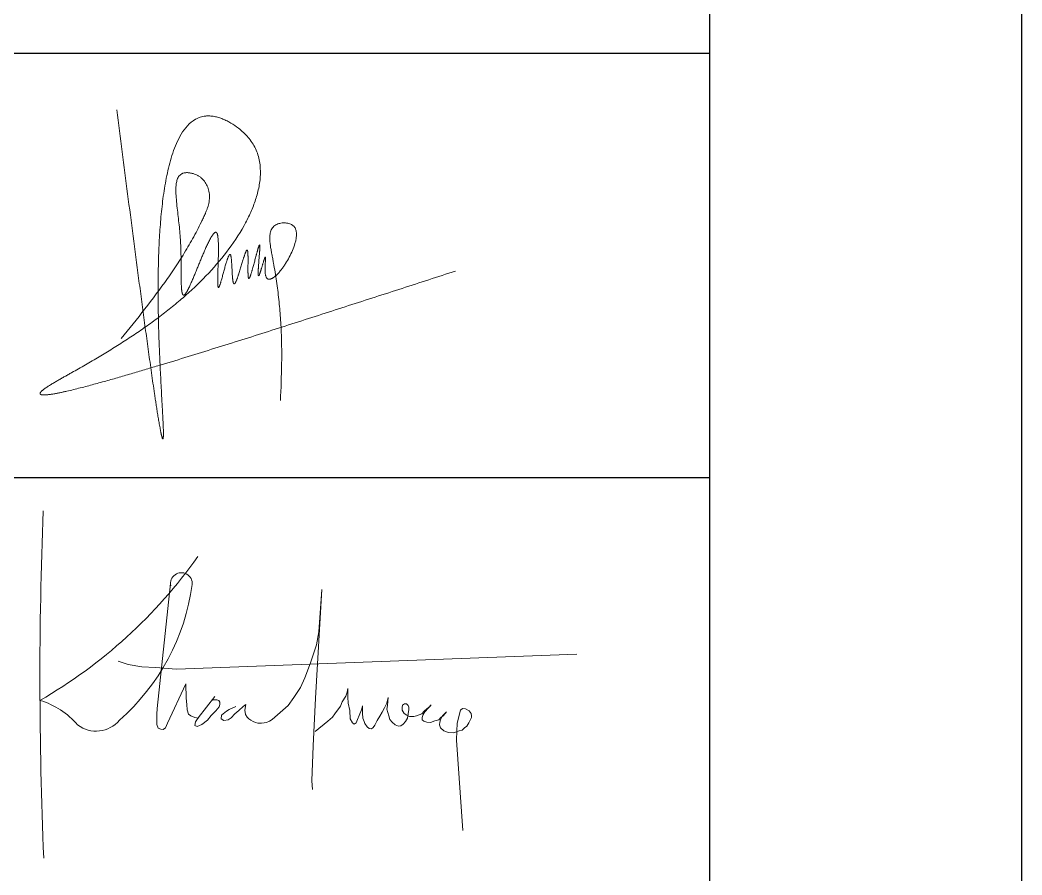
# Model space of a CAD drawing. Header units: millimetres. Extents: x 886808 to 1650903, y -1008069 to 230892.
# Drawn here: x 1071224 to 1074864, y -467832 to -464728 of the extents above; entities that cross this region are included whole.
import ezdxf

# ---------------------------------------------------------------- set-up
doc = ezdxf.new("R2010")
doc.units = ezdxf.units.MM
for name, color, linetype, lineweight in [('A-Wall', 113, 'Continuous', 30), ('co', 66, 'Continuous', 5), ('G-ANNO-TTLB', 6, 'Continuous', 18)]:
    doc.layers.add(name, color=color, linetype=linetype, lineweight=lineweight)
doc.layers.add('CUA', color=75, linetype='Continuous')
doc.layers.add('TUONG', color=1, linetype='Continuous')

msp = doc.modelspace()

# ---------------------------------------------------------------- linework, layer by layer
at = {"layer": 'A-Wall', "linetype": 'Continuous', "transparency": 33554636}
msp.add_line((1073729.1, -435880.6), (1073729.1, -480966.5), dxfattribs=at)
at = {"layer": 'co', "transparency": 33554636}
for p, q in [((1071771.2, -466773.9), (1071723.1, -467228)), ((1072321.1, -466795.8), (1072297.7, -467190.6)), ((1072309.4, -466948.8), (1072321.1, -466795.8)), ((1072301.6, -466996.6), (1072309.4, -466948.8)), ((1072280.1, -467061.9), (1072301.6, -466996.6)), ((1071792.5, -467084.5), (1073247.1, -467030.5)), ((1071580.5, -467056.2), (1071617.2, -467068.4)), ((1071617.2, -467068.4), (1071667.5, -467076.8)), ((1071667.5, -467076.8), (1071716.5, -467079.4)), ((1071716.5, -467079.4), (1071792.5, -467084.5)), ((1072258.7, -467116.5), (1072280.1, -467061.9)), ((1072243.1, -467151.6), (1072258.7, -467116.5)), ((1071759.6, -467280.6), (1071826.3, -467138)), ((1071826.3, -467138), (1071828.2, -467190.7)), ((1072218.7, -467187.6), (1072243.1, -467151.6)), ((1071931.7, -467183.9), (1071871.5, -467262.2)), ((1072198.2, -467216.9), (1072218.7, -467187.6)), ((1072395, -467203.7), (1072408.4, -467182.7)), ((1072408.4, -467182.7), (1072412.9, -467168.1)), ((1072412.9, -467168.1), (1072415.4, -467154.7)), ((1072415.4, -467154.7), (1072415.4, -467186.5)), ((1072415.4, -467186.5), (1072416.1, -467208.8)), ((1072556.8, -467208.8), (1072561.3, -467188.4)), ((1072561.3, -467188.4), (1072559.4, -467217.1)), ((1071828.2, -467190.7), (1071830, -467213.3)), ((1071830, -467213.3), (1071831.2, -467232.1)), ((1071927.6, -467196.7), (1071924.9, -467197.5)), ((1071938.9, -467196.3), (1071927.6, -467196.7)), ((1071936.2, -467236.6), (1071947.9, -467221.9)), ((1071946.8, -467199.3), (1071938.9, -467196.3)), ((1071950.5, -467205.4), (1071946.8, -467199.3)), ((1071947.9, -467221.9), (1071950.5, -467213.6)), ((1071950.5, -467213.6), (1071950.5, -467205.4)), ((1072008.4, -467220.9), (1071983.8, -467231.9)), ((1072019.3, -467234.5), (1072035.5, -467220.9)), ((1072035.5, -467220.9), (1072044.2, -467213.4)), ((1072044.2, -467213.4), (1072041.2, -467233.8)), ((1072140.2, -467268.1), (1072198.2, -467216.9)), ((1072297.7, -467190.6), (1072289.9, -467363.1)), ((1072368.6, -467247.6), (1072388.7, -467219.6)), ((1072388.7, -467219.6), (1072395, -467203.7)), ((1072416.1, -467208.8), (1072422.4, -467235.5)), ((1072465.1, -467232.4), (1072468.9, -467217.7)), ((1072468.9, -467217.7), (1072468.9, -467233)), ((1072540.2, -467241.3), (1072547.9, -467225.4)), ((1072547.9, -467225.4), (1072556.8, -467208.8)), ((1072559.4, -467217.1), (1072557.4, -467230.4)), ((1072614.1, -467215.2), (1072612.2, -467224.7)), ((1072612.2, -467224.7), (1072612.2, -467233.6)), ((1072621.1, -467210.7), (1072614.1, -467215.2)), ((1072628.8, -467211.4), (1072621.1, -467210.7)), ((1072633.9, -467216.4), (1072628.8, -467211.4)), ((1072636.4, -467223.4), (1072633.9, -467216.4)), ((1072637.1, -467231.7), (1072636.4, -467223.4)), ((1072702, -467228.5), (1072713.5, -467220.9)), ((1072717.9, -467214.5), (1072706.5, -467226.6)), ((1072713.5, -467220.9), (1072717.9, -467214.5)), ((1071723.1, -467228), (1071721.6, -467248.9)), ((1071721.6, -467248.9), (1071721.6, -467269.1)), ((1071831.2, -467232.1), (1071836.4, -467247.9)), ((1071836.4, -467247.9), (1071844.7, -467254.6)), ((1071844.7, -467254.6), (1071859, -467261)), ((1071859, -467261), (1071872.6, -467262.6)), ((1071871.5, -467262.2), (1071862, -467276.5)), ((1071905.3, -467270.8), (1071919.3, -467253.1)), ((1071919.3, -467253.1), (1071936.2, -467236.6)), ((1071955.9, -467252.6), (1071954.7, -467265.8)), ((1071974, -467237.5), (1071955.9, -467252.6)), ((1071983.8, -467231.9), (1071974, -467237.5)), ((1071980.8, -467268.9), (1071991, -467261.7)), ((1071991, -467261.7), (1072005, -467247.4)), ((1072005, -467247.4), (1072019.3, -467234.5)), ((1072041.2, -467233.8), (1072043.9, -467249.6)), ((1072043.9, -467249.6), (1072049.1, -467258.7)), ((1072049.1, -467258.7), (1072055.6, -467265.1)), ((1072342.9, -467273.6), (1072359.2, -467259.8)), ((1072359.2, -467259.8), (1072368.6, -467247.6)), ((1072422.4, -467235.5), (1072424.3, -467264.8)), ((1072450.4, -467267.4), (1072456.2, -467252.7)), ((1072456.2, -467252.7), (1072465.1, -467232.4)), ((1072468.9, -467233), (1072468.9, -467244.4)), ((1072468.9, -467244.4), (1072470.2, -467262.9)), ((1072522.4, -467271.8), (1072532, -467255.3)), ((1072532, -467255.3), (1072540.2, -467241.3)), ((1072557.4, -467230.4), (1072563.8, -467254)), ((1072563.8, -467254), (1072568.3, -467268)), ((1072612.2, -467233.6), (1072619.9, -467245.7)), ((1072619.9, -467245.7), (1072630, -467252.1)), ((1072630, -467252.1), (1072639.6, -467256.5)), ((1072632, -467262.9), (1072633.9, -467247)), ((1072633.9, -467247), (1072637.1, -467231.7)), ((1072639.6, -467256.5), (1072654.9, -467256.5)), ((1072654.9, -467256.5), (1072664.4, -467254.6)), ((1072664.4, -467254.6), (1072674, -467251.4)), ((1072674, -467251.4), (1072683.5, -467247)), ((1072683.5, -467247), (1072692.5, -467238.1)), ((1072689.3, -467249.5), (1072684.8, -467261)), ((1072684.8, -467261), (1072684.8, -467268.6)), ((1072695, -467239.4), (1072689.3, -467249.5)), ((1072692.5, -467238.1), (1072702, -467228.5)), ((1072706.5, -467226.6), (1072695, -467239.4)), ((1072746, -467268.6), (1072753, -467261)), ((1072758.7, -467254.6), (1072751.7, -467269.3)), ((1072753, -467261), (1072761.2, -467254.6)), ((1072773.3, -467239.4), (1072758.7, -467254.6)), ((1072761.2, -467254.6), (1072768.3, -467246.4)), ((1072768.3, -467246.4), (1072773.3, -467239.4)), ((1072819.8, -467252.1), (1072812.8, -467282)), ((1072824.9, -467234.3), (1072819.8, -467252.1)), ((1072831.9, -467227.3), (1072824.9, -467234.3)), ((1072842.8, -467229.2), (1072831.9, -467227.3)), ((1072855.5, -467236.2), (1072842.8, -467229.2)), ((1072863.1, -467245.7), (1072855.5, -467236.2)), ((1072860, -467269.9), (1072864.4, -467261)), ((1072864.4, -467254), (1072863.1, -467245.7)), ((1072864.4, -467261), (1072864.4, -467254)), ((1071721.6, -467269.1), (1071721.6, -467285.9)), ((1071721.6, -467285.9), (1071725.7, -467298.7)), ((1071725.7, -467298.7), (1071735.9, -467303.2)), ((1071744.2, -467304.7), (1071752.8, -467298.3)), ((1071752.8, -467298.3), (1071759.6, -467280.6)), ((1071862, -467276.5), (1071859.8, -467290)), ((1071859.8, -467290), (1071868.4, -467293)), ((1071868.4, -467293), (1071884.3, -467285.9)), ((1071884.3, -467285.9), (1071905.3, -467270.8)), ((1071954.7, -467265.8), (1071964.2, -467271.5)), ((1071964.2, -467271.5), (1071980.8, -467268.9)), ((1072055.6, -467265.1), (1072063.1, -467270.4)), ((1072063.1, -467270.4), (1072071.8, -467274.5)), ((1072071.8, -467274.5), (1072079.7, -467278.7)), ((1072079.7, -467278.7), (1072088.8, -467280.6)), ((1072088.8, -467280.6), (1072101.6, -467281.3)), ((1072101.6, -467281.3), (1072111.5, -467280.2)), ((1072111.5, -467280.2), (1072120.1, -467278.7)), ((1072120.1, -467278.7), (1072130.3, -467273.8)), ((1072130.3, -467273.8), (1072140.2, -467268.1)), ((1072296.1, -467310.9), (1072342.9, -467273.6)), ((1072424.3, -467264.8), (1072432, -467280.1)), ((1072432, -467280.1), (1072437.7, -467285.2)), ((1072437.7, -467285.2), (1072446, -467280.1)), ((1072446, -467280.1), (1072450.4, -467267.4)), ((1072470.2, -467262.9), (1072474, -467275)), ((1072474, -467275), (1072477.2, -467282.6)), ((1072477.2, -467282.6), (1072485.5, -467294.1)), ((1072485.5, -467294.1), (1072493.1, -467300.5)), ((1072501.4, -467301.1), (1072507.1, -467296.6)), ((1072507.1, -467296.6), (1072512.9, -467288.4)), ((1072512.9, -467288.4), (1072522.4, -467271.8)), ((1072568.3, -467268), (1072575.9, -467277.5)), ((1072575.9, -467277.5), (1072586.7, -467287.1)), ((1072586.7, -467287.1), (1072598.8, -467292.2)), ((1072598.8, -467292.2), (1072607.8, -467290.9)), ((1072607.8, -467290.9), (1072616.7, -467285.2)), ((1072616.7, -467285.2), (1072625, -467275.6)), ((1072625, -467275.6), (1072632, -467262.9)), ((1072684.8, -467268.6), (1072691.2, -467274.4)), ((1072691.2, -467274.4), (1072702, -467277.5)), ((1072702, -467277.5), (1072716, -467278.2)), ((1072716, -467278.2), (1072730.7, -467273.1)), ((1072730.7, -467273.1), (1072746, -467268.6)), ((1072749.1, -467276.9), (1072748.5, -467287.7)), ((1072748.5, -467287.7), (1072752.3, -467298.5)), ((1072751.7, -467269.3), (1072749.1, -467276.9)), ((1072752.3, -467298.5), (1072764.4, -467309.4)), ((1072812.8, -467282), (1072811.6, -467309.4)), ((1072830, -467306.2), (1072839.6, -467297.9)), ((1072839.6, -467297.9), (1072847.9, -467291.5)), ((1072847.9, -467291.5), (1072854.9, -467279.5)), ((1072854.9, -467279.5), (1072860, -467269.9)), ((1071735.9, -467303.2), (1071744.2, -467304.7)), ((1072493.1, -467300.5), (1072501.4, -467301.1)), ((1072764.4, -467309.4), (1072780.4, -467315.1)), ((1072780.4, -467315.1), (1072799.5, -467316.4)), ((1072799.5, -467316.4), (1072819.2, -467309.4)), ((1072811.6, -467309.4), (1072810.3, -467342.5)), ((1072819.2, -467309.4), (1072830, -467306.2)), ((1072289.9, -467363.1), (1072284.7, -467490.7)), ((1072810.3, -467342.5), (1072832.8, -467670.5)), ((1072284.7, -467490.7), (1072286.7, -467522.4))]:
    msp.add_line(p, q, dxfattribs=at)
for centre, radius, start, end in [((1086672.5, -467115), 15375.8, 177.7463, 182.44478), ((1070391.9, -465630.2), 1810.8, 299.9871, 324.7152), ((1071810.6, -466773.9), 39.4, 354.1456, 191.6323), ((1071057.2, -466669.5), 800, 311.3296, 352.2076), ((1071215.7, -467473.6), 286.7, 40.5233, 73.5531), ((1071500.7, -467199.4), 110.5, 232.6813, 320.147)]:
    msp.add_arc(centre, radius, start, end, dxfattribs=at)
at = {"layer": 'CUA', "color": 4, "transparency": 33554636}
for p, q in [((1061942, -464848.3), (1073729.1, -464848.3)), ((1061942, -466389.5), (1073729.1, -466389.5))]:
    msp.add_line(p, q, dxfattribs=at)
at = {"layer": 'Defpoints', "transparency": 33554636}
msp.add_lwpolyline([(1007896.1, -482101.5), (1074864.1, -482101.5), (1074864.1, -434745.6), (1007896.1, -434745.6)], close=True, dxfattribs=at)
at = {"layer": 'G-ANNO-TTLB', "lineweight": 9, "transparency": 33554636}
for points, knots in [([(1071575.8, -465053.3), (1071582.4, -465104.3), (1071595.5, -465206.2), (1071615.3, -465359.1), (1071635.2, -465512), (1071651.9, -465639.4), (1071665.4, -465741.3), (1071675.6, -465817.7), (1071686, -465894.1), (1071694.8, -465957.7), (1071702, -466008.6), (1071707.4, -466046.8), (1071712.1, -466078.5), (1071715.9, -466104), (1071718.8, -466123), (1071721.7, -466142.1), (1071724.2, -466157.9), (1071726.3, -466170.6), (1071727.9, -466180.1), (1071729.5, -466189.6), (1071731.2, -466199.1), (1071732.6, -466207), (1071733.8, -466213.3), (1071734.7, -466218), (1071735.5, -466221.9), (1071736.1, -466225.1), (1071736.6, -466227.5), (1071737.1, -466229.9), (1071737.6, -466232.3), (1071738.1, -466234.6), (1071738.6, -466236.5), (1071739, -466238), (1071739.4, -466239.1), (1071739.8, -466240.2), (1071740.1, -466241.4), (1071740.5, -466242.5), (1071740.7, -466243.5), (1071740.9, -466244.3), (1071740.9, -466244.7), (1071741, -466245.1), (1071741.1, -466245.7), (1071741.2, -466246.4), (1071741.4, -466247), (1071741.6, -466247.5), (1071741.9, -466247.9), (1071742.2, -466248.2), (1071742.4, -466248.4), (1071742.7, -466248.5), (1071743.1, -466248.7), (1071743.5, -466248.7), (1071743.9, -466248.7), (1071744.1, -466248.6), (1071744.3, -466248.4), (1071744.5, -466248.1), (1071744.7, -466247.7), (1071744.8, -466247), (1071744.8, -466246.3), (1071744.8, -466245.7), (1071744.8, -466245.1), (1071744.8, -466244.7), (1071744.8, -466244.1), (1071744.8, -466243.4), (1071744.9, -466242.5), (1071744.9, -466241.5), (1071745.1, -466240), (1071745.3, -466238.2), (1071745.4, -466236), (1071745.5, -466233.6), (1071745.5, -466231.1), (1071745.4, -466228.7), (1071745.4, -466226.2), (1071745.3, -466223), (1071745.2, -466219), (1071745.1, -466212.8), (1071744.8, -466205), (1071744.4, -466195.5), (1071743.8, -466183), (1071743, -466167.3), (1071742, -466148.4), (1071741, -466129.6), (1071739.5, -466104.5), (1071737.8, -466073.1), (1071735.8, -466035.5), (1071733.9, -465997.8), (1071732.1, -465960.1), (1071730, -465909.9), (1071727.9, -465847.1), (1071726.3, -465771.6), (1071725.8, -465696.2), (1071726.7, -465620.8), (1071729.2, -465545.4), (1071733.7, -465470.1), (1071740.8, -465395), (1071751.5, -465320.3), (1071764.5, -465258.7), (1071778.9, -465210.5), (1071792.3, -465175.2), (1071809.3, -465141.5), (1071831.4, -465110.6), (1071855.8, -465090.1), (1071879, -465079.9), (1071892.7, -465076.9), (1071901.7, -465076), (1071907.2, -465075.7), (1071916.7, -465075.8), (1071930.3, -465077.4), (1071946.1, -465081.4), (1071961.5, -465087), (1071976.4, -465093.8), (1071995.5, -465104.4), (1072015.8, -465118.1), (1072036.5, -465135.7), (1072053.6, -465153.3), (1072068.4, -465172.8), (1072084.3, -465201.4), (1072096.5, -465240.7), (1072099.1, -465289.8), (1072092.5, -465338.5), (1072079.2, -465385.6), (1072060.8, -465431), (1072028.7, -465494.2), (1071976.8, -465571.6), (1071901.3, -465658.3), (1071831.4, -465723.9), (1071772.6, -465773), (1071727.2, -465808.2), (1071680.8, -465842), (1071633.4, -465874.5), (1071585.2, -465905.8), (1071544.5, -465931), (1071511.7, -465950.7), (1071487, -465965.2), (1071462.1, -465979.6), (1071437.2, -465993.9), (1071416.3, -466005.7), (1071399.7, -466015.1), (1071387.2, -466022.1), (1071374.7, -466029.2), (1071362.2, -466036.3), (1071351.9, -466042.3), (1071343.6, -466047.2), (1071335.9, -466051.8), (1071328.4, -466056.5), (1071321.3, -466061.1), (1071316, -466064.6), (1071311.7, -466067.7), (1071308.3, -466070.4), (1071305.9, -466072.4), (1071303.9, -466074.2), (1071302.3, -466075.6), (1071301.2, -466076.8), (1071300.2, -466077.9), (1071299.2, -466079.2), (1071298.3, -466080.5), (1071297.7, -466081.8), (1071297.3, -466082.8), (1071297.2, -466083.5), (1071297.3, -466084), (1071297.3, -466084.5), (1071297.6, -466085.4), (1071298.4, -466086.6), (1071299.7, -466087.5), (1071301, -466088), (1071302, -466088.3), (1071303.1, -466088.5), (1071304.4, -466088.7), (1071306, -466088.9), (1071307.6, -466089.1), (1071309.7, -466089.2), (1071312.3, -466089.2), (1071315.5, -466089.1), (1071318.7, -466088.9), (1071321.9, -466088.7), (1071326.1, -466088.3), (1071331.4, -466087.6), (1071337.7, -466086.7), (1071344, -466085.7), (1071350.3, -466084.6), (1071358.6, -466083.1), (1071369, -466081), (1071381.5, -466078.4), (1071398.1, -466074.6), (1071418.7, -466069.7), (1071443.5, -466063.5), (1071468.1, -466057.1), (1071501, -466048.3), (1071541.9, -466037), (1071590.9, -466023), (1071639.9, -466008.7), (1071688.7, -465994.2), (1071753.8, -465974.7), (1071835, -465949.8), (1071932.4, -465919.6), (1072029.7, -465889), (1072126.9, -465858.2), (1072256.4, -465816.9), (1072418.1, -465764.9), (1072612.1, -465702.1), (1072741.4, -465660.2), (1072806.1, -465639.2)], [0, 0, 0, 0, 1.008032, 2.016064, 3.024096, 4.032127, 4.536143, 5.040159, 5.544175, 6.048191, 6.300199, 6.552207, 6.804215, 6.930219, 7.056223, 7.182227, 7.308231, 7.371233, 7.434235, 7.497237, 7.560239, 7.623241, 7.654742, 7.686243, 7.717744, 7.733494, 7.749245, 7.764995, 7.780746, 7.796496, 7.812247, 7.820122, 7.827997, 7.835873, 7.843748, 7.851623, 7.859498, 7.863436, 7.865405, 7.867374, 7.871311, 7.875249, 7.879186, 7.883124, 7.887062, 7.889031, 7.890999, 7.892968, 7.894937, 7.898875, 7.900843, 7.902812, 7.904781, 7.90675, 7.910687, 7.914625, 7.918563, 7.9225, 7.924469, 7.926438, 7.930376, 7.934313, 7.938251, 7.946126, 7.954001, 7.969752, 7.985502, 8.001253, 8.017003, 8.032754, 8.048504, 8.064255, 8.095078, 8.125902, 8.187549, 8.249197, 8.310844, 8.434139, 8.557433, 8.680728, 8.804022, 9.050612, 9.297201, 9.54379, 9.790379, 10.036968, 10.530147, 11.023325, 11.516504, 12.009682, 12.50286, 12.996039, 13.489217, 13.982396, 14.475574, 14.722163, 14.968752, 15.215342, 15.461931, 15.70852, 15.831815, 15.955109, 15.981789, 16.008468, 16.061827, 16.168545, 16.275263, 16.381981, 16.488699, 16.595417, 16.808853, 16.968639, 17.128424, 17.28821, 17.447996, 17.767568, 18.08714, 18.406711, 18.726283, 19.045855, 19.365426, 20.116469, 20.867512, 21.618554, 21.994075, 22.369597, 22.745118, 23.120639, 23.49616, 23.871682, 24.059442, 24.247203, 24.434964, 24.622724, 24.810485, 24.904365, 24.998245, 25.092126, 25.186006, 25.279886, 25.326827, 25.373767, 25.457087, 25.498748, 25.540408, 25.582069, 25.602899, 25.623729, 25.644559, 25.654974, 25.665389, 25.675805, 25.68622, 25.696635, 25.70705, 25.712257, 25.717465, 25.720069, 25.722672, 25.72788, 25.738295, 25.74871, 25.759125, 25.764333, 25.76954, 25.779955, 25.790371, 25.800786, 25.811201, 25.832031, 25.852861, 25.873691, 25.894522, 25.915352, 25.957012, 25.998673, 26.040333, 26.081993, 26.123654, 26.206974, 26.290295, 26.373616, 26.540258, 26.706899, 26.873541, 27.040182, 27.373465, 27.706748, 28.040031, 28.373315, 28.706598, 29.373164, 30.03973, 30.706296, 31.372862, 32.039429, 33.372561, 34.705693, 36.038826, 36.038826, 36.038826, 36.038826]), ([(1071592.2, -465883.8), (1071621, -465848.3), (1071678.4, -465777.1), (1071747.3, -465685.8), (1071798.7, -465610.1), (1071828.8, -465561.6), (1071851.6, -465521.9), (1071867.8, -465491.7), (1071880.7, -465466.2), (1071890.6, -465445.5), (1071896.1, -465433.5), (1071899.8, -465424.8), (1071902.5, -465418), (1071907, -465405.8), (1071911.8, -465387.9), (1071913.6, -465365.7), (1071910.3, -465344.4), (1071902.8, -465325.1), (1071893.5, -465311.4), (1071884.3, -465301.9), (1071876.4, -465295.9), (1071867.8, -465290.9), (1071858.1, -465286.8), (1071847.2, -465283.6), (1071837.3, -465282), (1071829.3, -465281.7), (1071823.3, -465282.1), (1071818.4, -465283.2), (1071814.6, -465284.6), (1071810.5, -465286.5), (1071805.4, -465290.1), (1071800.4, -465296.1), (1071796.8, -465303), (1071793.5, -465312.7), (1071791.3, -465325.5), (1071790.4, -465340.9), (1071790.7, -465356.3), (1071791.9, -465376.9), (1071794.4, -465402.5), (1071798, -465433.2), (1071801.6, -465463.9), (1071804.8, -465494.6), (1071807.1, -465524), (1071808.5, -465552), (1071809.2, -465578.7), (1071809.5, -465600.9), (1071809.6, -465618.7), (1071809.6, -465632.1), (1071809.7, -465645.4), (1071809.8, -465658.8), (1071809.9, -465672.1), (1071810.2, -465683.2), (1071810.5, -465692.1), (1071810.8, -465697.7), (1071811.1, -465702.1), (1071811.4, -465705.4), (1071811.7, -465708.7), (1071812.2, -465712), (1071812.6, -465714.8), (1071813, -465717), (1071813.4, -465718.6), (1071813.8, -465720.2), (1071814.2, -465721.5), (1071814.6, -465722.6), (1071815.1, -465723.6), (1071815.7, -465724.8), (1071816.7, -465725.9), (1071817.6, -465726.6), (1071818.4, -465726.8), (1071819.2, -465726.8), (1071820.1, -465726.6), (1071820.9, -465726.3), (1071821.8, -465725.7), (1071822.7, -465725), (1071823.4, -465724.2), (1071824.2, -465723.3), (1071825.1, -465722.3), (1071826.2, -465720.8), (1071827.2, -465719.3), (1071828.7, -465717), (1071830.4, -465714.1), (1071832.4, -465710.5), (1071834.3, -465706.9), (1071836.1, -465703.3), (1071838.5, -465698.4), (1071841.4, -465692.3), (1071844.7, -465684.9), (1071848, -465677.5), (1071851.2, -465670.1), (1071855.5, -465660.1), (1071860.7, -465647.6), (1071866.8, -465632.6), (1071873, -465617.6), (1071879.2, -465602.6), (1071885.4, -465587.6), (1071891.7, -465572.6), (1071897.1, -465560.2), (1071901.6, -465550.4), (1071905, -465543), (1071908.5, -465535.7), (1071912.1, -465528.4), (1071915.3, -465522.4), (1071917.9, -465517.7), (1071920, -465514.2), (1071922.1, -465510.8), (1071924.4, -465507.4), (1071926.5, -465504.7), (1071928.2, -465502.7), (1071929.6, -465501.2), (1071930.9, -465500.1), (1071932.1, -465499.4), (1071933, -465498.8), (1071933.8, -465498.5), (1071934.4, -465498.3), (1071934.9, -465498.3), (1071935.4, -465498.3), (1071936.1, -465498.3), (1071937, -465498.6), (1071937.9, -465499.1), (1071938.6, -465499.8), (1071939.3, -465500.6), (1071939.8, -465501.5), (1071940.2, -465502.4), (1071940.8, -465503.7), (1071941.3, -465505.1), (1071941.7, -465506.8), (1071942.2, -465508.8), (1071942.7, -465511.4), (1071943.2, -465514.5), (1071943.7, -465518.7), (1071944.2, -465523.9), (1071944.6, -465530.1), (1071944.9, -465536.4), (1071945.1, -465542.7), (1071945.2, -465549), (1071945.3, -465557.3), (1071945.2, -465567.8), (1071944.9, -465584.5), (1071944.5, -465601.3), (1071943.9, -465618), (1071943.5, -465630.6), (1071943.2, -465641), (1071943, -465649.4), (1071942.8, -465655.7), (1071942.7, -465661.9), (1071942.6, -465668.2), (1071942.5, -465674.5), (1071942.6, -465679.7), (1071942.6, -465683.4), (1071942.7, -465685.5), (1071942.7, -465687.1), (1071942.8, -465688.7), (1071942.9, -465690), (1071943, -465691), (1071943.1, -465692), (1071943.3, -465693), (1071943.4, -465694), (1071943.5, -465694.6), (1071943.6, -465695.2), (1071943.6, -465695.6), (1071943.7, -465696), (1071943.7, -465696.6), (1071943.8, -465697.3), (1071944.1, -465698.1), (1071944.6, -465698.7), (1071945.2, -465698.9), (1071945.7, -465698.9), (1071946, -465698.8), (1071946.2, -465698.7), (1071946.5, -465698.6), (1071946.8, -465698.3), (1071947, -465698), (1071947.3, -465697.5), (1071947.5, -465697), (1071947.7, -465696.4), (1071947.9, -465695.9), (1071948.1, -465695.2), (1071948.5, -465694.5), (1071948.8, -465693.7), (1071949.1, -465692.8), (1071949.5, -465692), (1071949.9, -465691.1), (1071950.4, -465689.9), (1071950.9, -465688.3), (1071951.7, -465685.8), (1071952.7, -465682.5), (1071953.9, -465678.6), (1071955, -465674.8), (1071956.5, -465669.7), (1071958.3, -465663.2), (1071960.4, -465655.5), (1071962.6, -465647.8), (1071964.7, -465640), (1071966.8, -465632.3), (1071969, -465624.5), (1071971.2, -465616.8), (1071973.1, -465610.4), (1071974.7, -465605.3), (1071975.9, -465601.5), (1071977.2, -465597.7), (1071978.5, -465593.8), (1071979.7, -465590.7), (1071980.7, -465588.3), (1071981.5, -465586.5), (1071982.3, -465585), (1071982.8, -465583.8), (1071983.2, -465583), (1071983.5, -465582.3), (1071983.8, -465581.7), (1071984.2, -465580.9), (1071984.6, -465580.1), (1071985.1, -465579.6), (1071985.5, -465579.3), (1071985.9, -465579.1), (1071986.5, -465578.9), (1071987.4, -465578.8), (1071988.4, -465579), (1071989.1, -465579.7), (1071989.5, -465580.6), (1071989.8, -465581.7), (1071990, -465582.8), (1071990.2, -465583.8), (1071990.4, -465584.7), (1071990.7, -465585.9), (1071990.9, -465587.3), (1071991.3, -465588.9), (1071991.6, -465591.1), (1071992, -465594), (1071992.3, -465597.5), (1071992.6, -465601), (1071992.9, -465604.5), (1071993.1, -465607.9), (1071993.4, -465612.6), (1071993.7, -465618.4), (1071994.1, -465625.3), (1071994.5, -465632.3), (1071994.8, -465639.2), (1071995.2, -465646.2), (1071995.6, -465653.1), (1071996.1, -465658.9), (1071996.4, -465663.5), (1071996.8, -465667), (1071997.2, -465670.5), (1071997.6, -465673.4), (1071998, -465675.7), (1071998.3, -465677.3), (1071998.6, -465679), (1071998.9, -465680.3), (1071999.2, -465681.4), (1071999.5, -465682.3), (1071999.9, -465683.2), (1072000.3, -465684.1), (1072000.7, -465684.8), (1072001.1, -465685.3), (1072001.4, -465685.5), (1072001.7, -465685.7), (1072001.9, -465685.7), (1072002.2, -465685.8), (1072002.5, -465685.7), (1072003, -465685.6), (1072003.7, -465685.2), (1072004.8, -465684.4), (1072005.8, -465683.3), (1072006.6, -465682), (1072007.1, -465681), (1072007.4, -465680.2), (1072007.8, -465679.3), (1072008.4, -465678), (1072009.5, -465675.7), (1072010.9, -465672.5), (1072012.5, -465668.5), (1072014, -465664.5), (1072015.3, -465660.5), (1072016.7, -465656.5), (1072018.1, -465652.4), (1072019.8, -465647), (1072021.9, -465640.2), (1072024.4, -465632.1), (1072026.9, -465623.9), (1072029.3, -465615.8), (1072031.8, -465607.6), (1072033.9, -465600.8), (1072035.6, -465595.4), (1072036.8, -465591.4), (1072038.2, -465587.3), (1072039.5, -465583.3), (1072040.6, -465579.9), (1072041.5, -465577.2), (1072042.3, -465575.2), (1072043.2, -465573.3), (1072043.9, -465571.7), (1072044.4, -465570.4), (1072044.8, -465569.4), (1072045.2, -465568.6), (1072045.4, -465567.9), (1072045.7, -465567.2), (1072046, -465566.3), (1072046.4, -465565.3), (1072047, -465564.4), (1072048.1, -465563.5), (1072049.8, -465563), (1072050.7, -465563.8), (1072051.1, -465564.9), (1072051.2, -465565.9), (1072051.3, -465566.8), (1072051.4, -465567.4), (1072051.4, -465568), (1072051.5, -465568.8), (1072051.7, -465570.1), (1072051.9, -465571.8), (1072052.1, -465573.6), (1072052.2, -465575.3), (1072052.3, -465576.9), (1072052.4, -465578.6), (1072052.5, -465580.8), (1072052.6, -465583.7), (1072052.6, -465587.1), (1072052.6, -465590.4), (1072052.7, -465594.8), (1072052.7, -465600.4), (1072052.6, -465607), (1072052.6, -465613.7), (1072052.5, -465620.4), (1072052.5, -465627.1), (1072052.4, -465633.8), (1072052.4, -465639.3), (1072052.5, -465643.7), (1072052.6, -465647.1), (1072052.7, -465650.5), (1072052.8, -465653.3), (1072052.9, -465655.5), (1072053, -465657), (1072053.2, -465658.5), (1072053.3, -465659.8), (1072053.5, -465660.9), (1072053.6, -465661.8), (1072053.7, -465662.6), (1072053.9, -465663.3), (1072054, -465664), (1072054.2, -465664.8), (1072054.5, -465665.6), (1072054.7, -465666), (1072054.9, -465666.1), (1072055.1, -465666.2), (1072055.3, -465666.2), (1072055.6, -465666.2), (1072056, -465666), (1072056.5, -465665.7), (1072057.4, -465664.9), (1072058.3, -465663.8), (1072058.9, -465662.5), (1072059.3, -465661.5), (1072059.5, -465660.7), (1072059.8, -465660), (1072060.1, -465658.9), (1072060.8, -465657.1), (1072061.7, -465654.9), (1072062.6, -465652.6), (1072063.5, -465649.9), (1072064.6, -465646.7), (1072065.7, -465642.7), (1072066.9, -465638.7), (1072068.1, -465634.7), (1072069.6, -465629.4), (1072071.4, -465622.8), (1072073.6, -465614.8), (1072075.8, -465606.7), (1072077.9, -465598.7), (1072080, -465590.7), (1072081.8, -465584), (1072083.2, -465578.7), (1072084.3, -465574.7), (1072085.4, -465570.7), (1072086.5, -465566.7), (1072087.4, -465563.4), (1072088.1, -465560.7), (1072088.7, -465558.7), (1072089.2, -465557.1), (1072089.7, -465555.8), (1072090.2, -465554.5), (1072090.8, -465552.9), (1072091.5, -465551), (1072091.9, -465549.3), (1072092.2, -465547.8), (1072092.4, -465546.9), (1072092.6, -465546.2), (1072092.9, -465545.8), (1072093.2, -465545.4), (1072093.5, -465545.1), (1072093.8, -465544.9), (1072094.1, -465544.7), (1072094.6, -465544.5), (1072095.1, -465544.5), (1072095.4, -465544.7), (1072095.6, -465545), (1072095.8, -465545.5), (1072095.8, -465546), (1072095.7, -465546.9), (1072095.6, -465547.8), (1072095.5, -465548.7), (1072095.4, -465549.6), (1072095.4, -465550.6), (1072095.4, -465551.7), (1072095.4, -465552.7), (1072095.4, -465553.9), (1072095.5, -465555.1), (1072095.5, -465556.4), (1072095.5, -465557.7), (1072095.4, -465559.4), (1072095.3, -465562), (1072095, -465565.2), (1072094.7, -465568.9), (1072094.5, -465572.5), (1072094.1, -465577.2), (1072093.7, -465583.1), (1072092.9, -465592.7), (1072092.1, -465602.3), (1072091.4, -465611.9), (1072090.8, -465619.1), (1072090.5, -465625), (1072090.2, -465629.8), (1072090, -465633.4), (1072089.7, -465637.1), (1072089.6, -465640.2), (1072089.5, -465642.5), (1072089.6, -465644.2), (1072089.6, -465645.8), (1072089.7, -465647.5), (1072089.8, -465649), (1072089.7, -465650.3), (1072089.7, -465651.2), (1072089.6, -465651.9), (1072089.6, -465652.7), (1072089.5, -465653.6), (1072089.6, -465654.7), (1072089.8, -465655.3), (1072090.1, -465655.7), (1072090.5, -465655.9), (1072091.3, -465656), (1072092.1, -465655.7), (1072092.6, -465655.4), (1072093, -465655), (1072093.4, -465654.4), (1072093.8, -465653.5), (1072094, -465652.6), (1072094.2, -465651.8), (1072094.4, -465651.1), (1072094.5, -465650.5), (1072094.7, -465649.7), (1072095, -465648.8), (1072095.4, -465647.7), (1072095.9, -465646.3), (1072096.6, -465644.7), (1072097.2, -465643), (1072097.9, -465641.4), (1072098.5, -465639.7), (1072099.1, -465637.9), (1072099.7, -465635.8), (1072100.3, -465633.5), (1072101, -465631.3), (1072101.9, -465628.3), (1072103, -465624.6), (1072104.4, -465620.2), (1072105.7, -465615.9), (1072107, -465611.5), (1072108.2, -465607.6), (1072109.1, -465604.5), (1072109.8, -465602.3), (1072110.5, -465600.1), (1072111.2, -465598.2), (1072111.7, -465596.7), (1072112.2, -465595.3), (1072112.6, -465594.3), (1072113, -465593.1), (1072113.4, -465591.9), (1072113.7, -465590.9), (1072114, -465590.1), (1072114.3, -465589.3), (1072114.5, -465588.7), (1072114.8, -465588.3), (1072115, -465588.1), (1072115.1, -465588), (1072115.2, -465588.1), (1072115.3, -465588.1), (1072115.4, -465588.2), (1072115.6, -465588.3), (1072115.7, -465588.6), (1072116, -465589.2), (1072116.3, -465590.1), (1072116.4, -465591.1), (1072116.5, -465592.2), (1072116.4, -465593.4), (1072116.2, -465594.3), (1072116.1, -465595), (1072116.1, -465595.7), (1072116, -465596.7), (1072115.9, -465598.2), (1072115.8, -465600.2), (1072115.8, -465602.5), (1072115.7, -465605.6), (1072115.5, -465609.4), (1072115.2, -465613.9), (1072115, -465618.3), (1072114.9, -465622.7), (1072114.8, -465627.2), (1072114.7, -465631.6), (1072114.7, -465637.5), (1072115, -465643.4), (1072115.5, -465649.3), (1072116, -465652.9), (1072116.7, -465655.8), (1072117.4, -465658.7), (1072118.5, -465661.5), (1072120, -465664), (1072121.4, -465665.8), (1072122.8, -465667), (1072124.1, -465667.8), (1072125.4, -465668.4), (1072127.2, -465668.9), (1072129.5, -465669.1), (1072131.7, -465669), (1072133.7, -465668.5), (1072135.5, -465668), (1072137.5, -465667.1), (1072140.1, -465665.9), (1072142.9, -465664.2), (1072146.7, -465661.7), (1072151, -465658.2), (1072157.7, -465652.2), (1072165.3, -465644.1), (1072173.8, -465633.7), (1072181.8, -465622.9), (1072191.7, -465608.1), (1072203, -465588.7), (1072214.6, -465564.6), (1072222.3, -465543.5), (1072226.7, -465526.2), (1072228.7, -465512.9), (1072228.9, -465499.5), (1072226.8, -465489.2), (1072223.7, -465482.7), (1072221.4, -465479.2), (1072218.8, -465476.1), (1072215.6, -465473.4), (1072212.2, -465471), (1072207.3, -465468.5), (1072200.9, -465466.2), (1072192.8, -465464.6), (1072184.5, -465464), (1072176.3, -465464.4), (1072168.2, -465465.7), (1072160.4, -465467.9), (1072153, -465471.3), (1072146.4, -465476.1), (1072141, -465482.2), (1072137.1, -465489.4), (1072134.4, -465497), (1072132.8, -465505), (1072131.8, -465515.7), (1072132, -465529.3), (1072133.6, -465545.4), (1072136.1, -465561.4), (1072139.1, -465577.4), (1072142.2, -465593.7), (1072146.3, -465615.6), (1072153, -465654), (1072161.1, -465709.1), (1072168.4, -465775.6), (1072174.6, -465864.6), (1072175.9, -465976.1), (1072172.3, -466065.2), (1072170.5, -466109.7)], [0, 0, 0, 0, 0.896928, 1.793857, 2.242321, 2.690785, 2.915017, 3.139249, 3.363482, 3.475598, 3.587714, 3.623948, 3.660183, 3.732652, 3.87759, 4.022529, 4.167467, 4.296661, 4.425855, 4.490452, 4.555049, 4.619646, 4.684243, 4.762728, 4.841213, 4.880455, 4.919697, 4.95894, 4.978561, 4.998182, 5.048668, 5.099154, 5.14964, 5.200127, 5.301099, 5.402071, 5.503043, 5.604015, 5.805959, 6.007904, 6.209848, 6.411792, 6.613737, 6.788186, 6.962635, 7.137085, 7.224309, 7.311534, 7.398759, 7.485983, 7.573208, 7.660433, 7.704045, 7.747657, 7.769463, 7.79127, 7.813076, 7.834882, 7.856688, 7.867591, 7.878494, 7.889397, 7.9003, 7.905752, 7.911204, 7.922107, 7.93301, 7.938461, 7.943913, 7.949364, 7.954816, 7.960267, 7.965719, 7.976622, 7.982074, 7.987525, 7.998428, 8.009331, 8.022597, 8.035864, 8.062396, 8.088928, 8.11546, 8.141992, 8.168525, 8.221589, 8.274653, 8.327718, 8.380782, 8.433847, 8.539975, 8.646104, 8.752233, 8.858362, 8.964491, 9.070619, 9.176748, 9.229812, 9.282877, 9.335941, 9.389006, 9.44207, 9.468602, 9.495134, 9.521667, 9.548199, 9.574731, 9.587997, 9.601263, 9.614529, 9.621162, 9.627795, 9.634429, 9.637745, 9.641062, 9.644378, 9.647695, 9.654328, 9.660961, 9.667594, 9.674227, 9.68086, 9.687493, 9.694126, 9.707392, 9.717655, 9.727918, 9.748444, 9.76897, 9.789496, 9.830547, 9.871599, 9.912651, 9.953703, 9.994755, 10.035806, 10.11791, 10.200013, 10.364221, 10.446324, 10.528428, 10.610531, 10.651583, 10.692635, 10.733687, 10.774738, 10.81579, 10.856842, 10.877368, 10.887631, 10.897894, 10.908157, 10.91842, 10.923551, 10.928682, 10.938945, 10.944077, 10.949208, 10.951774, 10.95434, 10.956906, 10.959471, 10.964603, 10.969734, 10.974866, 10.979997, 10.982563, 10.983846, 10.985129, 10.987694, 10.99026, 10.992826, 10.995392, 11.000523, 11.003089, 11.005655, 11.010786, 11.015918, 11.021049, 11.027611, 11.034173, 11.040736, 11.047298, 11.060422, 11.073546, 11.099795, 11.126044, 11.152293, 11.178542, 11.231039, 11.283537, 11.336034, 11.388532, 11.441029, 11.493527, 11.546024, 11.598522, 11.62477, 11.651019, 11.677268, 11.703517, 11.729765, 11.74289, 11.756014, 11.769139, 11.775701, 11.782263, 11.785544, 11.788825, 11.795387, 11.801949, 11.805231, 11.808512, 11.811793, 11.815074, 11.821636, 11.828198, 11.83476, 11.841323, 11.847885, 11.854447, 11.861009, 11.866699, 11.872388, 11.883767, 11.895147, 11.906526, 11.929284, 11.952042, 11.9748, 11.997559, 12.020317, 12.043075, 12.088592, 12.134108, 12.179625, 12.225141, 12.270658, 12.316174, 12.361691, 12.384449, 12.407207, 12.429966, 12.452724, 12.464103, 12.475482, 12.486861, 12.49824, 12.50393, 12.50962, 12.515309, 12.520999, 12.526688, 12.529533, 12.532378, 12.535223, 12.536645, 12.538067, 12.540912, 12.543757, 12.549447, 12.555136, 12.566515, 12.577894, 12.583584, 12.589274, 12.596235, 12.603196, 12.617118, 12.644962, 12.672807, 12.700651, 12.728495, 12.75634, 12.784184, 12.812028, 12.867717, 12.923406, 12.979095, 13.034783, 13.090472, 13.146161, 13.174005, 13.20185, 13.229694, 13.257538, 13.285383, 13.299305, 13.313227, 13.327149, 13.341072, 13.348033, 13.354994, 13.361955, 13.365435, 13.368916, 13.375877, 13.382838, 13.389799, 13.39676, 13.410682, 13.417644, 13.424605, 13.431566, 13.435046, 13.438527, 13.442007, 13.445488, 13.452449, 13.466371, 13.480293, 13.491199, 13.502104, 13.51301, 13.523915, 13.545726, 13.567537, 13.589348, 13.611159, 13.65478, 13.698402, 13.742024, 13.785646, 13.829268, 13.872889, 13.916511, 13.938322, 13.960133, 13.981944, 14.003755, 14.01466, 14.025566, 14.036471, 14.047376, 14.052829, 14.058282, 14.063735, 14.066461, 14.069187, 14.07464, 14.080093, 14.082819, 14.085545, 14.086909, 14.088272, 14.090998, 14.093725, 14.096451, 14.101904, 14.112809, 14.123715, 14.129167, 14.13462, 14.140073, 14.145525, 14.156431, 14.178242, 14.191793, 14.205344, 14.232446, 14.259548, 14.28665, 14.313752, 14.340854, 14.395059, 14.449263, 14.503467, 14.557671, 14.611875, 14.66608, 14.693182, 14.720284, 14.747386, 14.774488, 14.80159, 14.815141, 14.828692, 14.842243, 14.849019, 14.855794, 14.869345, 14.882897, 14.896448, 14.903223, 14.909999, 14.913386, 14.916774, 14.920162, 14.92355, 14.925244, 14.926937, 14.930325, 14.933713, 14.937101, 14.940489, 14.943876, 14.947264, 14.950652, 14.957427, 14.960815, 14.964203, 14.970978, 14.977754, 14.984529, 14.991305, 15.004856, 15.011632, 15.018407, 15.031958, 15.045509, 15.069049, 15.092589, 15.116129, 15.139669, 15.186749, 15.233829, 15.327989, 15.375069, 15.422149, 15.469229, 15.492769, 15.516309, 15.53985, 15.56339, 15.57516, 15.58693, 15.5987, 15.61047, 15.62224, 15.628125, 15.63401, 15.636952, 15.639895, 15.64578, 15.651665, 15.65755, 15.660492, 15.663435, 15.66932, 15.675205, 15.678147, 15.68109, 15.686975, 15.69286, 15.698745, 15.70463, 15.707572, 15.710515, 15.7164, 15.722285, 15.72817, 15.73994, 15.75171, 15.76348, 15.77525, 15.78702, 15.79879, 15.813925, 15.829061, 15.844196, 15.859332, 15.889603, 15.919874, 15.950145, 15.980417, 16.010688, 16.025823, 16.040959, 16.056094, 16.07123, 16.086366, 16.093933, 16.101501, 16.109069, 16.116637, 16.120421, 16.124205, 16.127988, 16.131772, 16.135556, 16.137448, 16.13934, 16.141232, 16.142178, 16.143124, 16.145016, 16.146908, 16.150692, 16.154476, 16.162043, 16.169611, 16.177179, 16.184747, 16.188531, 16.192315, 16.199882, 16.20745, 16.222586, 16.237721, 16.252857, 16.283128, 16.312072, 16.341017, 16.369961, 16.398905, 16.427849, 16.456794, 16.514682, 16.543627, 16.572571, 16.587043, 16.601515, 16.630459, 16.644932, 16.659404, 16.673876, 16.681112, 16.688348, 16.70282, 16.717292, 16.731764, 16.746237, 16.75719, 16.768144, 16.790051, 16.811958, 16.833865, 16.87768, 16.921494, 17.009123, 17.096751, 17.18438, 17.272009, 17.447266, 17.622524, 17.797781, 17.88541, 17.973039, 18.060667, 18.148296, 18.17517, 18.202044, 18.228918, 18.255791, 18.282665, 18.309539, 18.363287, 18.417034, 18.470782, 18.52453, 18.578277, 18.631179, 18.684081, 18.736983, 18.789884, 18.842786, 18.895688, 18.948589, 19.001491, 19.107295, 19.213098, 19.318902, 19.424705, 19.533997, 19.643288, 19.861871, 20.299037, 20.736204, 21.17337, 22.047702, 22.922035, 22.922035, 22.922035, 22.922035])]:
    msp.add_open_spline(points, degree=3, knots=knots, dxfattribs=at)
at = {"layer": 'TUONG', "transparency": 33554636}
msp.add_line((1073729.1, -435880.6), (1073729.1, -480966.5), dxfattribs=at)

doc.saveas('drawing.dxf')
